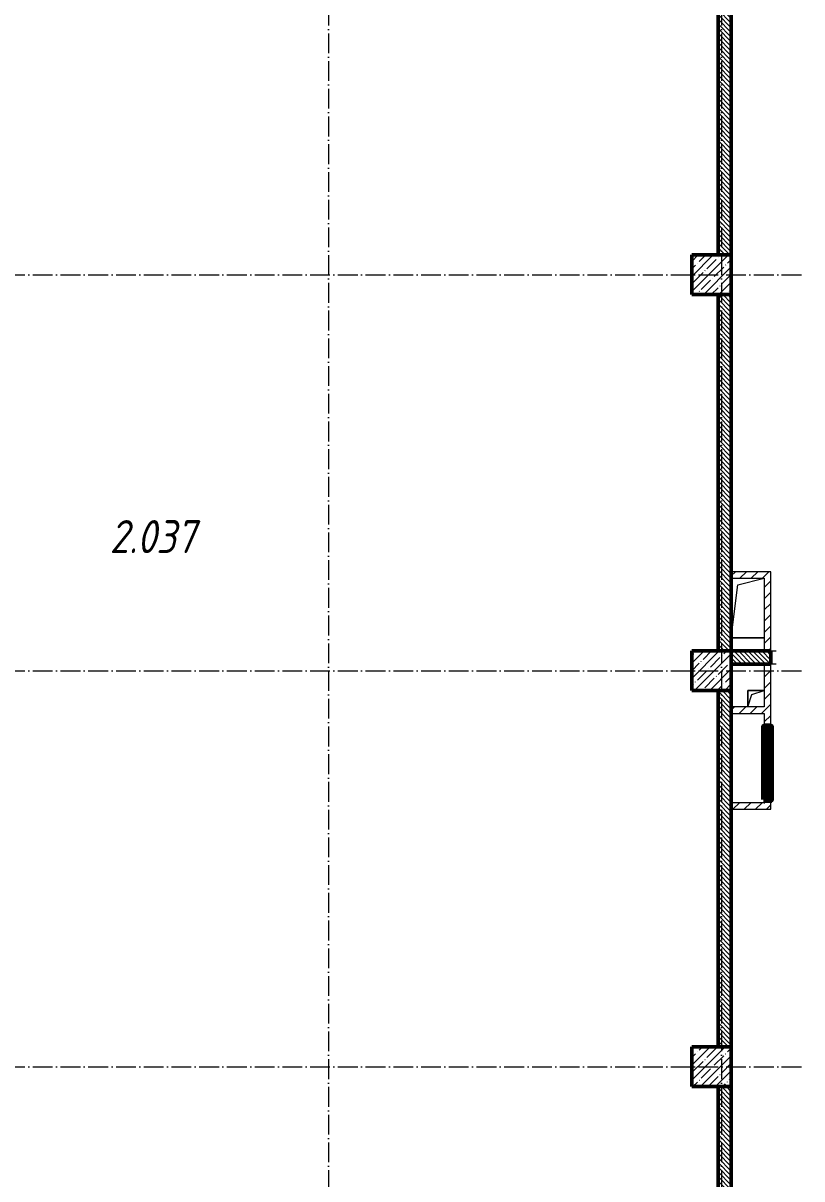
# Model space of a CAD drawing. Header units: millimetres. Extents: x -356862 to 418287, y 0 to 839748.
# Drawn here: x 62931 to 74727, y 475997 to 493509 of the extents above; entities that cross this region are included whole.
import ezdxf

# ---------------------------------------------------------------- set-up
doc = ezdxf.new("R2010")
doc.units = ezdxf.units.MM
doc.linetypes.add('50_200_ШТРИХ_1Т_ш5_п1_п1_', pattern=[700, 500, -100, 0, -100])
for name, color, linetype, lineweight in [('9.7) Заделка 956 шт', 6, 'Continuous', 158), ('A-FLOR-____-OTLN', 7, 'Continuous', 9), ('A-GENM-____-MCUT', 7, 'Continuous', 25), ('A-GENM-____-OTLN', 7, 'Continuous', 9), ('A-GENM-____-OTLN-1', 7, 'Continuous', 25), ('A-WALL-____-MCUT-2', 7, 'Continuous', 50), ('A-WALL-____-PATT-1', 7, 'Continuous', 9), ('A-WALL-FNSH-MCUT-1', 7, 'Continuous', 9), ('I-WALL-____-OTLN', 7, 'Continuous', 9), ('S-COLS-____-MCUT', 7, 'Continuous', 50), ('S-COLS-____-OTLN', 7, 'Continuous', 9), ('S-GRID-____-OTLN-1', 7, '50_200_ШТРИХ_1Т_ш5_п1_п1_', 9), ('Марки помещений', 7, 'Continuous', 9)]:
    doc.layers.add(name, color=color, linetype=linetype, lineweight=lineweight)
doc.styles.add('ISOCPEUR_I_3', font='isocpeui.ttf', dxfattribs={"width": 0.85, "height": 2.2})
pattern_1 = [(135, (-15591.663, 459015.94), (-35.35534, -35.35534), [])]
pattern_2 = [(45, (-15591.66, 459015.94), (-84.85281, 84.85281), [])]

# ---------------------------------------------------------------- blocks, each defined once
blk = doc.blocks.new('BSC_Колонна _Прямоугольная - 600х600-V13-АР1_План отверстий 2 этажа в осях 1-64_А-ГГ')
at = {"layer": 'S-COLS-____-OTLN'}
h = blk.add_hatch(dxfattribs=at)
h.set_pattern_fill('FP_42', color=256, style=0, pattern_type=2)
h.set_pattern_definition([(45, (-88950, -30681.04), (-114.04925, 114.04925), []), (45, (-88835.95, -30681.04), (-114.04925, 114.04925), [201.613, -40.323, 3.353, -36.97])])
h.paths.add_polyline_path([(-300, -300), (300, -300), (300, 300), (-300, 300)], flags=0)
at = {"layer": 'S-COLS-____-MCUT'}
for p, q in [((300, 300), (-300, 300)), ((-300, 300), (-300, -300)), ((300, -300), (300, 300)), ((-300, -300), (300, -300))]:
    blk.add_line(p, q, dxfattribs=at)
blk = doc.blocks.new('BSC_Колонна _Прямоугольная - 600х600-V14-АР1_План отверстий 2 этажа в осях 1-64_А-ГГ')
at = {"layer": 'S-COLS-____-OTLN'}
h = blk.add_hatch(dxfattribs=at)
h.set_pattern_fill('FP_43', color=256, style=0, pattern_type=2)
h.set_pattern_definition([(45, (-88950, -24681.04), (-114.04925, 114.04925), []), (45, (-88835.95, -24681.04), (-114.04925, 114.04925), [201.613, -40.323, 3.353, -36.97])])
h.paths.add_polyline_path([(-300, -300), (300, -300), (300, 300), (-300, 300), (-300, 135)], flags=0)
at = {"layer": 'S-COLS-____-MCUT'}
for p, q in [((300, 300), (-300, 300)), ((-300, 300), (-300, -300)), ((300, -300), (300, 300)), ((-300, -300), (300, -300))]:
    blk.add_line(p, q, dxfattribs=at)
blk = doc.blocks.new('BSC_Колонна _Прямоугольная - 600х600-V15-АР1_План отверстий 2 этажа в осях 1-64_А-ГГ')
at = {"layer": 'S-COLS-____-OTLN'}
h = blk.add_hatch(dxfattribs=at)
h.set_pattern_fill('FP_44', color=256, style=0, pattern_type=2)
h.set_pattern_definition([(45, (-88950, -18681.04), (-114.04925, 114.04925), []), (45, (-88835.95, -18681.04), (-114.04925, 114.04925), [201.613, -40.323, 3.353, -36.97])])
h.paths.add_polyline_path([(-300, -300), (300, -300), (300, 300), (-300, 300)], flags=0)
at = {"layer": 'S-COLS-____-MCUT'}
for p, q in [((300, 300), (-300, 300)), ((-300, 300), (-300, -300)), ((300, -300), (300, 300)), ((-300, -300), (300, -300))]:
    blk.add_line(p, q, dxfattribs=at)
blk = doc.blocks.new('AR_Отверстие прямоугольное _в плите_ - AR_Отверстие прямоугольное _в плите_-30552785-АР1_План отверстий 2 этажа в осях 1-64_А-ГГ')
at = {"layer": 'A-GENM-____-OTLN'}
for p, q in [((-150, 350), (250, 450)), ((-250, -450), (-150, 350)), ((-250, -450), (250, -450))]:
    blk.add_line(p, q, dxfattribs=at)
blk = doc.blocks.new('AR_Отверстие прямоугольное _в плите_ - AR_Отверстие прямоугольное _в плите_-V176-АР1_План отверстий 2 этажа в осях 1-64_А-ГГ')
at = {"layer": 'A-GENM-____-OTLN'}
for p, q in [((125, 125), (-125, 125)), ((-125, 125), (-125, -125)), ((-125, -125), (-63, 63)), ((-63, 63), (125, 125))]:
    blk.add_line(p, q, dxfattribs=at)
blk = doc.blocks.new('154_Фахверк_СКБ_Швеллер - Тип_100_3960_зеркало-V199-АР1_План отверстий 2 этажа в осях 1-64_А-ГГ')
at = {"layer": 'A-GENM-____-MCUT'}
for p, q in [((175, 50), (125, 50)), ((128, 47), (175, 47)), ((128, -47), (128, 47)), ((175, 47), (175, 50)), ((125, -50), (175, -50)), ((175, -47), (128, -47)), ((175, -50), (175, -47))]:
    blk.add_line(p, q, dxfattribs=at)
blk = doc.blocks.new('2этаж')
at = {"layer": 'S-GRID-____-OTLN-1', "color": 251, "ltscale": 0.6, "true_color": 0x636466}
for p, q in [((67558.3, 508896.9), (67558.3, 470838.7)), ((73508.3, 508896.9), (73508.3, 454533.3)), ((51735.1, 489697), (74727.1, 489697)), ((51735.1, 483697), (74727.1, 483697)), ((51735.1, 477697), (74727.1, 477697))]:
    blk.add_line(p, q, dxfattribs=at)

msp = doc.modelspace()

# ---------------------------------------------------------------- hatches: boundary and pattern name
at = {"layer": 'A-WALL-____-PATT-1'}
h = msp.add_hatch(dxfattribs=at)
h.set_pattern_fill('FP_6', color=256, style=0, pattern_type=2)
h.set_pattern_definition(pattern_1)
h.paths.add_polyline_path([(73658.3366, 489996.983), (73658.3366, 495396.983), (73458.3366, 495396.983), (73458.3366, 489996.983)], flags=0)
h = msp.add_hatch(dxfattribs=at)
h.set_pattern_fill('FP_6', color=256, style=0, pattern_type=2)
h.set_pattern_definition(pattern_1)
h.paths.add_polyline_path([(73658.3366, 483996.983), (73658.3366, 489396.983), (73458.3366, 489396.983), (73458.3366, 483996.983)], flags=0)
h = msp.add_hatch(dxfattribs=at)
h.set_pattern_fill('FP_4', color=256, style=0, pattern_type=2)
h.set_pattern_definition(pattern_2)
h.paths.add_polyline_path([(74158.3366, 485096.983), (74258.3366, 485096.983), (74258.3366, 485196.983), (73658.3366, 485196.983), (73658.3366, 485096.983)], flags=0)
h = msp.add_hatch(dxfattribs=at)
h.set_pattern_fill('FP_4', color=256, style=0, pattern_type=2)
h.set_pattern_definition(pattern_2)
h.paths.add_polyline_path([(74258.3366, 483996.983), (74258.3366, 485096.983), (74158.3366, 485096.983), (74158.3366, 483996.983)], flags=0)
h = msp.add_hatch(dxfattribs=at)
h.set_pattern_fill('FP_6', color=256, style=0, pattern_type=2)
h.set_pattern_definition(pattern_1)
h.paths.add_polyline_path([(74258.3366, 483796.983), (74258.3366, 483996.983), (73658.3366, 483996.983), (73658.3366, 483796.983)], flags=0)
h = msp.add_hatch(dxfattribs=at)
h.set_pattern_fill('FP_4', color=256, style=0, pattern_type=2)
h.set_pattern_definition(pattern_2)
h.paths.add_polyline_path([(74161.3366, 481696.983), (74255.3366, 481696.983), (74254.8551, 481743.983), (74161.3366, 481743.983)], flags=0)
h.paths.add_polyline_path([(74158.3366, 482846.983), (74258.3366, 482846.983), (74258.3366, 483796.983), (74158.3366, 483796.983), (74158.3366, 483046.983)], flags=0)
h = msp.add_hatch(dxfattribs=at)
h.set_pattern_fill('FP_6', color=256, style=0, pattern_type=2)
h.set_pattern_definition(pattern_1)
h.paths.add_polyline_path([(73658.3366, 477996.983), (73658.3366, 483396.983), (73458.3366, 483396.983), (73458.3366, 477996.983)], flags=0)
h = msp.add_hatch(dxfattribs=at)
h.set_pattern_fill('FP_4', color=256, style=0, pattern_type=2)
h.set_pattern_definition(pattern_2)
h.paths.add_polyline_path([(74158.3366, 483046.983), (74158.3366, 483146.983), (73658.3366, 483146.983), (73658.3366, 483046.983)], flags=0)
h = msp.add_hatch(dxfattribs=at)
h.set_pattern_fill('FP_4', color=256, style=0, pattern_type=2)
h.set_pattern_definition(pattern_2)
h.paths.add_polyline_path([(74258.3366, 481596.983), (74258.3366, 481696.983), (73658.3366, 481696.983), (73658.3366, 481596.983), (74161.3366, 481596.983)], flags=0)
h = msp.add_hatch(dxfattribs=at)
h.set_pattern_fill('FP_6', color=256, style=0, pattern_type=2)
h.set_pattern_definition(pattern_1)
h.paths.add_polyline_path([(73458.3366, 471846.983), (73658.3366, 471846.983), (73658.3366, 477396.983), (73458.3366, 477396.983), (73458.3366, 473511.7535)], flags=0)

# ---------------------------------------------------------------- linework, layer by layer
at = {"layer": '9.7) Заделка 956 шт'}
msp.add_lwpolyline([(74158.3366, 481746.983), (74258.3366, 481746.983), (74258.3366, 482846.983), (74158.3366, 482846.983)], close=True, dxfattribs=at)
at = {"layer": 'A-FLOR-____-OTLN'}
for p, q in [((74158.3366, 484196.983), (73658.3366, 484196.983)), ((73908.3366, 483396.983), (74158.3366, 483396.983)), ((73908.3366, 483146.983), (73908.3366, 483396.983))]:
    msp.add_line(p, q, dxfattribs=at)
at = {"layer": 'A-WALL-____-MCUT-2'}
for p, q in [((73458.3366, 495396.983), (73458.3366, 489996.983)), ((73658.3366, 489996.983), (73658.3366, 495396.983)), ((73458.3366, 489396.983), (73458.3366, 483996.983)), ((73658.3366, 483996.983), (73658.3366, 489396.983)), ((74258.3366, 483996.983), (73658.3366, 483996.983)), ((74258.3366, 483796.983), (74258.3366, 483996.983)), ((73658.3366, 483796.983), (74258.3366, 483796.983)), ((73458.3366, 483396.983), (73458.3366, 477996.983)), ((73658.3366, 477996.983), (73658.3366, 483396.983)), ((73458.3366, 477396.983), (73458.3366, 471846.983)), ((73658.3366, 471846.983), (73658.3366, 477396.983))]:
    msp.add_line(p, q, dxfattribs=at)
at = {"layer": 'A-WALL-FNSH-MCUT-1'}
for p, q in [((74258.3366, 485196.983), (73658.3366, 485196.983)), ((73658.3366, 485196.983), (73658.3366, 485096.983)), ((73658.3366, 485096.983), (74158.3366, 485096.983)), ((74158.3366, 485096.983), (74158.3366, 483996.983)), ((74258.3366, 483996.983), (74258.3366, 485196.983)), ((74158.3366, 483996.983), (74258.3366, 483996.983)), ((74158.3366, 483796.983), (74158.3366, 483146.983)), ((74258.3366, 482846.983), (74258.3366, 483796.983)), ((74158.3366, 483146.983), (73658.3366, 483146.983)), ((73658.3366, 483146.983), (73658.3366, 483046.983)), ((73658.3366, 483046.983), (74158.3366, 483046.983)), ((74158.3366, 483046.983), (74158.3366, 482846.983)), ((74158.3366, 481696.983), (73658.3366, 481696.983)), ((73658.3366, 481696.983), (73658.3366, 481596.983)), ((73658.3366, 481596.983), (74258.3366, 481596.983)), ((74258.3366, 481596.983), (74258.3366, 481696.983))]:
    msp.add_line(p, q, dxfattribs=at)
at = {"layer": 'I-WALL-____-OTLN'}
for p, q in [((74258.3366, 483996.983), (74338.3366, 483996.983)), ((74338.3366, 483796.983), (74258.3366, 483796.983))]:
    msp.add_line(p, q, dxfattribs=at)
at = {"layer": 'S-GRID-____-OTLN-1', "color": 251, "ltscale": 0.6, "true_color": 0x636466}
for p, q in [((67558.3366, 508896.9006), (67558.3366, 470838.6753)), ((67558.3366, 508896.9006), (67558.3366, 470838.6753)), ((73508.3366, 508896.9006), (73508.3366, 454533.3346)), ((73508.3366, 508896.9006), (73508.3366, 454533.3346)), ((51735.1071, 489696.983), (74727.1239, 489696.983)), ((51735.1071, 489696.983), (74727.1239, 489696.983)), ((51735.1071, 483696.983), (74727.1239, 483696.983)), ((51735.1071, 483696.983), (74727.1239, 483696.983)), ((51735.1071, 477696.983), (74727.1239, 477696.983)), ((51735.1071, 477696.983), (74727.1239, 477696.983))]:
    msp.add_line(p, q, dxfattribs=at)

# ---------------------------------------------------------------- block references
at = {"color": 18, "true_color": 0x000000}
msp.add_blockref('2этаж', (0, 0), dxfattribs=at)
at = {"layer": 'A-GENM-____-OTLN'}
for name, p in [('AR_Отверстие прямоугольное _в плите_ - AR_Отверстие прямоугольное _в плите_-30552785-АР1_План отверстий 2 этажа в осях 1-64_А-ГГ', (73908.3366, 484646.983)), ('AR_Отверстие прямоугольное _в плите_ - AR_Отверстие прямоугольное _в плите_-V176-АР1_План отверстий 2 этажа в осях 1-64_А-ГГ', (74033.3366, 483271.983))]:
    msp.add_blockref(name, p, dxfattribs=at)
at = {"layer": 'A-GENM-____-OTLN-1', "rotation": 269.9999999999996}
msp.add_blockref('154_Фахверк_СКБ_Швеллер - Тип_100_3960_зеркало-V199-АР1_План отверстий 2 этажа в осях 1-64_А-ГГ', (74208.3366, 481871.983), dxfattribs=at)
at = {"layer": 'S-COLS-____-OTLN'}
for name, p in [('BSC_Колонна _Прямоугольная - 600х600-V13-АР1_План отверстий 2 этажа в осях 1-64_А-ГГ', (73358.3366, 489696.983)), ('BSC_Колонна _Прямоугольная - 600х600-V14-АР1_План отверстий 2 этажа в осях 1-64_А-ГГ', (73358.3366, 483696.983)), ('BSC_Колонна _Прямоугольная - 600х600-V15-АР1_План отверстий 2 этажа в осях 1-64_А-ГГ', (73358.3366, 477696.983))]:
    msp.add_blockref(name, p, dxfattribs=at)

# ---------------------------------------------------------------- texts
at = {"layer": 'Марки помещений', "insert": (64241.5343, 485978.7447), "char_height": 500, "width": 785.65375, "attachment_point": 1, "style": 'ISOCPEUR_I_3'}
msp.add_mtext('2.037', dxfattribs=at)

doc.saveas('drawing.dxf')
